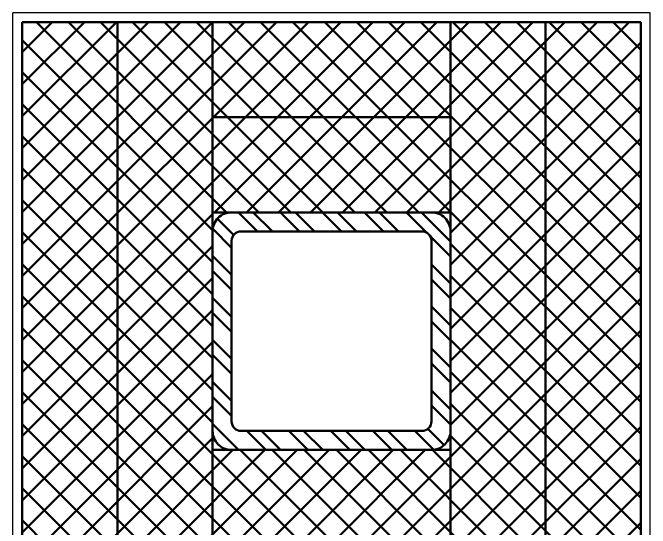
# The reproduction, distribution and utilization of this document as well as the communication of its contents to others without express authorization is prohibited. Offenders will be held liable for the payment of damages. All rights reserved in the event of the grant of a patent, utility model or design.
# Model space of a CAD drawing. Header units: millimetres. Extents: x 87 to 1019, y 252 to 846.
# Drawn here: x 736.6 to 870.6, y 412.9 to 521.4 of the extents above; entities that cross this region are included whole.
import ezdxf

# ---------------------------------------------------------------- set-up
doc = ezdxf.new("R2010")
doc.units = ezdxf.units.MM
doc.layers.add('CONST25', color=7, linetype='Continuous', lineweight=50)
doc.layers.add('CONST35', color=7, linetype='Continuous', lineweight=50)

# ---------------------------------------------------------------- blocks, each defined once
blk = doc.blocks.new('*X152')
at = {"color": 0}
for p, q in [((385.68, 70.82), (381.68, 74.82)), ((388.8, 70.82), (384.8, 74.82)), ((394.52, 70.82), (390.52, 74.82)), ((397.64, 70.82), (393.64, 74.82)), ((403.36, 70.82), (399.36, 74.82)), ((406.48, 70.82), (402.48, 74.82)), ((412.2, 70.82), (408.2, 74.82)), ((415.32, 70.82), (411.32, 74.82)), ((421.3, 70.55), (417.03, 74.82)), ((426.31, 68.67), (420.16, 74.82)), ((380.73, 70.05), (377.31, 73.47)), ((380.31, 67.35), (376.34, 71.32)), ((426.31, 65.54), (422.05, 69.8)), ((380.31, 61.63), (376.31, 65.63)), ((426.31, 59.83), (422.31, 63.83)), ((380.31, 58.51), (376.31, 62.51)), ((426.31, 56.7), (422.31, 60.7)), ((380.31, 52.79), (376.31, 56.79)), ((426.31, 50.99), (422.31, 54.99)), ((380.31, 49.67), (376.31, 53.67)), ((426.31, 47.86), (422.31, 51.86)), ((380.31, 43.96), (376.31, 47.96)), ((426.31, 42.15), (422.31, 46.15)), ((380.31, 40.83), (376.31, 44.83)), ((426.31, 39.03), (422.31, 43.03)), ((380.31, 35.12), (376.31, 39.12)), ((426.31, 33.31), (422.31, 37.31)), ((380.31, 31.99), (376.31, 35.99)), ((426.31, 30.19), (422.31, 34.19)), ((381.77, 24.82), (376.31, 30.28)), ((387.49, 24.82), (383.49, 28.82)), ((390.61, 24.82), (386.61, 28.82)), ((396.32, 24.82), (392.32, 28.82)), ((399.45, 24.82), (395.45, 28.82)), ((405.16, 24.82), (401.16, 28.82)), ((408.29, 24.82), (404.29, 28.82)), ((414, 24.82), (410, 28.82)), ((417.13, 24.82), (413.13, 28.82)), ((422.81, 24.85), (418.84, 28.82)), ((424.96, 25.82), (421.54, 29.24))]:
    blk.add_line(p, q, dxfattribs=at)
blk = doc.blocks.new('FR-BP')
at = {"layer": 'CONST25'}
h = blk.add_hatch(dxfattribs=at)
h.set_pattern_fill('ANSI37', color=256, scale=1.5, style=0)
h.set_pattern_definition([(45, (1708.403, 288.694), (-3.367596, 3.367596), []), (135, (1708.403, 288.694), (-3.367596, -3.367596), [])])
h.paths.add_polyline_path([(1442.49, 471.55), (1392.49, 471.55), (1392.49, 451.55), (1442.49, 451.55)])
h.paths.add_polyline_path([(1442.49, 451.55), (1392.49, 451.55), (1392.49, 431.55), (1442.49, 431.55)])
h.paths.add_polyline_path([(1462.49, 561.55), (1442.49, 561.55), (1442.49, 431.55), (1462.49, 431.55)])
h.paths.add_polyline_path([(1482.49, 561.55), (1462.49, 561.55), (1462.49, 431.55), (1482.49, 431.55)])
h.paths.add_polyline_path([(1442.49, 541.55), (1392.49, 541.55), (1392.49, 521.55), (1442.49, 521.55)])
h.paths.add_polyline_path([(1442.49, 561.55), (1392.49, 561.55), (1392.49, 541.55), (1442.49, 541.55)])
h.paths.add_polyline_path([(1392.49, 561.55), (1372.49, 561.55), (1372.49, 431.55), (1392.49, 431.55), (1392.49, 471.55)])
h.paths.add_polyline_path([(1372.49, 561.55), (1352.49, 561.55), (1352.49, 431.55), (1372.49, 431.55)])
at = {"layer": 'CONST35'}
for p, q in [((1392.49, 561.55), (1352.49, 561.55)), ((1352.49, 431.55), (1352.49, 561.55)), ((1372.49, 431.55), (1372.49, 561.55)), ((1392.49, 431.55), (1392.49, 561.55)), ((1442.49, 561.55), (1392.49, 561.55)), ((1442.49, 561.55), (1442.49, 431.55)), ((1482.49, 561.55), (1442.49, 561.55)), ((1442.49, 561.55), (1442.49, 521.55)), ((1462.49, 561.55), (1462.49, 431.55)), ((1482.49, 561.55), (1482.49, 431.55)), ((1442.49, 541.55), (1392.49, 541.55)), ((1442.49, 521.55), (1392.49, 521.55)), ((1392.49, 431.55), (1392.49, 471.55)), ((1392.49, 471.55), (1442.49, 471.55)), ((1392.49, 451.55), (1442.49, 451.55)), ((1352.49, 431.55), (1392.49, 431.55)), ((1392.49, 431.55), (1442.49, 431.55)), ((1442.49, 431.55), (1482.49, 431.55))]:
    blk.add_line(p, q, dxfattribs=at)
for points in [[(1438.49, 471.55), (1396.49, 471.55, -0.414214), (1392.49, 475.55), (1392.49, 517.55, -0.414214), (1396.49, 521.55), (1438.49, 521.55, -0.414214), (1442.49, 517.55), (1442.49, 475.55, -0.414214)], [(1436.49, 475.55), (1398.49, 475.55, -0.414214), (1396.49, 477.55), (1396.49, 515.55, -0.414214), (1398.49, 517.55), (1436.49, 517.55, -0.414214), (1438.49, 515.55), (1438.49, 477.55, -0.414214)]]:
    blk.add_lwpolyline(points, format="xyb", close=True, dxfattribs=at)
at = {"layer": 'CONST25', "xscale": -1}
blk.add_blockref('*X152', (1818.8, 446.74), dxfattribs=at)

msp = doc.modelspace()

# ---------------------------------------------------------------- linework, layer by layer
for p, q in [((736.57, 393.37), (736.57, 521.37)), ((870.57, 521.37), (736.57, 521.37)), ((870.57, 393.37), (870.57, 521.37))]:
    msp.add_line(p, q)

# ---------------------------------------------------------------- block references
at = {"xscale": -1}
msp.add_blockref('FR-BP', (2221.06, -42.18), dxfattribs=at)

doc.saveas('drawing.dxf')
